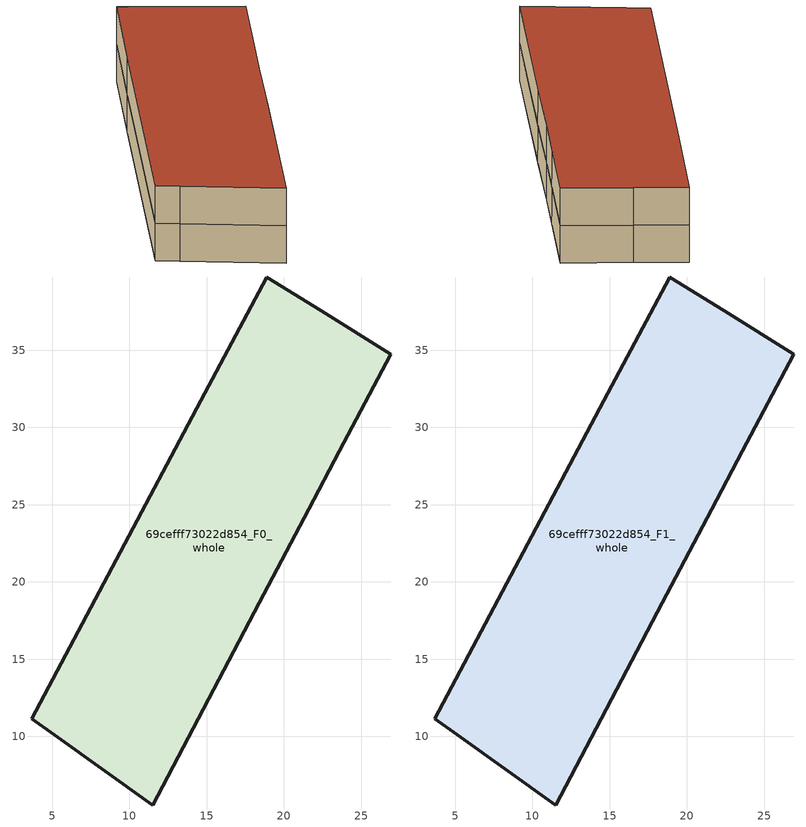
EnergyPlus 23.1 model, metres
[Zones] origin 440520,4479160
69cefff73022d854_F0_whole
 floor ground (EU_floor_Construction): 26.93,34.72 23.6,28.45 21.62,24.72 18.42,18.65 11.52,5.56 5.15,10.1 3.68,11.13 14.63,31.71 18.91,39.74 22.41,37.54 z0
 wall outside (EU_wall_Construction): 18.91,39.74 14.63,31.71 3.68,11.13 5.15,10.1 11.52,5.56 18.42,18.65 21.62,24.72 23.6,28.45 26.93,34.72 22.41,37.54 18.91,39.74 z0:3
69cefff73022d854_F1_whole
 floor to 69cefff73022d854_F0_whole (EU_floor_Construction): 26.93,34.72 23.6,28.45 21.62,24.72 18.42,18.65 11.52,5.56 5.15,10.1 3.68,11.13 14.63,31.71 18.91,39.74 22.41,37.54 z3
 wall outside (EU_wall_Construction): 18.91,39.74 14.63,31.71 3.68,11.13 5.15,10.1 11.52,5.56 18.42,18.65 21.62,24.72 23.6,28.45 26.93,34.72 22.41,37.54 18.91,39.74 z3:6
 roof outside (EU_roof_Construction): 11.52,5.56 18.42,18.65 21.62,24.72 23.6,28.45 26.93,34.72 22.41,37.54 18.91,39.74 14.63,31.71 3.68,11.13 5.15,10.1 z6
[Building]
EU S2 Campaign: North Axis=0; Terrain=City; Solar Distribution=FullExterior
[Site:Location]
Madrid: Latitude=40.5; Longitude=-3.5; Time Zone=1; Elevation=609
[SizingPeriod:WeatherFileDays]
AnnualSizingPeriod: Begin Month=1; Begin Day of Month=1; End Month=12; End Day of Month=31; Day of Week for Start Day=Monday; Use Weather File Daylight Saving Period=No; Use Weather File Rain and Snow Indicators=No
[MATERIAL]
EU_InternalMass_Material: Roughness=MediumRough; Thickness=0.1; Conductivity=1; Density=1800; Specific Heat=900; Thermal Absorptance=0.9; Solar Absorptance=0.7; Visible Absorptance=0.7
[MATERIAL:NOMASS] Roughness=MediumRough; Thermal Absorptance=0.9; Solar Absorptance=0.7; Visible Absorptance=0.7
Name | Thermal Resistance
EU_wall_NoMass | 0.459673
EU_roof_NoMass | 0.495815
EU_floor_NoMass | 0.788942
[CONSTRUCTION]
EU_wall_Construction: EU_wall_NoMass
EU_roof_Construction: EU_roof_NoMass
EU_floor_Construction: EU_floor_NoMass
EU_InternalMass_Construction: EU_InternalMass_Material
[ZONE] Type=1; Multiplier=1; Ceiling Height=autocalculate; Volume=929.418; Floor Area=autocalculate; Part of Total Floor Area=Yes
69cefff73022d854_F0_whole; 69cefff73022d854_F1_whole
[INTERNALMASS] Construction=EU_InternalMass_Construction; Surface Area=309.806
Name | Zone or ZoneList
69cefff73022d854_F0_whole_EU_InternalMass | 69cefff73022d854_F0_whole
69cefff73022d854_F1_whole_EU_InternalMass | 69cefff73022d854_F1_whole
[OTHEREQUIPMENT] Fuel Type=Electricity; Design Level Calculation Method=Watts/Area; Power per Zone Floor Area=1; Fraction Latent=0; Fraction Radiant=0; Fraction Lost=0; Carbon Dioxide Generation Rate=0; EndUse Subcategory=EU_Step8_InternalGains
Name | Zone or ZoneList or Space or SpaceList | Schedule
EU_Step8_InternalGain_69cefff73022d854_F0_whole_f000 | 69cefff73022d854_F0_whole | EU_Step8_GainSchedule_69cefff73022d854_F0_whole_f000
EU_Step8_InternalGain_69cefff73022d854_F1_whole_f000 | 69cefff73022d854_F1_whole | EU_Step8_GainSchedule_69cefff73022d854_F1_whole_f000
[ZONEVENTILATION:DESIGNFLOWRATE] Schedule=EU_AlwaysOn; Design Flow Rate Calculation Method=AirChanges/Hour; Air Changes per Hour=0.719161; Ventilation Type=Natural; Fan Pressure Rise=0; Fan Total Efficiency=1; Constant Term Coefficient=1; Temperature Term Coefficient=0; Velocity Term Coefficient=0; Velocity Squared Term Coefficient=0; Minimum Indoor Temperature=-100; Maximum Indoor Temperature=100; Delta Temperature=-100; Minimum Outdoor Temperature=-100; Maximum Outdoor Temperature=100; Maximum Wind Speed=40
Name | Zone or ZoneList or Space or SpaceList
EU_ConstantAir_69cefff73022d854_F0_whole | 69cefff73022d854_F0_whole
EU_ConstantAir_69cefff73022d854_F1_whole | 69cefff73022d854_F1_whole
[HVACTEMPLATE:THERMOSTAT] Constant Heating Setpoint=20; Constant Cooling Setpoint=50
EU_HeatOnly_69cefff73022d854_F0_whole; EU_HeatOnly_69cefff73022d854_F1_whole
[HVACTEMPLATE:ZONE:IDEALLOADSAIRSYSTEM] System Availability Schedule=EU_AlwaysOn; Maximum Heating Supply Air Temperature=50; Minimum Cooling Supply Air Temperature=13; Maximum Heating Supply Air Humidity Ratio=0.0156; Minimum Cooling Supply Air Humidity Ratio=0.0077; Heating Limit=NoLimit; Cooling Limit=NoLimit; Heating Availability Schedule=EU_AlwaysOn; Cooling Availability Schedule=EU_CoolingOff; Dehumidification Control Type=ConstantSensibleHeatRatio; Cooling Sensible Heat Ratio=0.7; Dehumidification Setpoint=60; Humidification Control Type=None; Humidification Setpoint=30; Outdoor Air Method=None; Outdoor Air Flow Rate per Person=0.00944; Outdoor Air Flow Rate per Zone Floor Area=0; Outdoor Air Flow Rate per Zone=0; Demand Controlled Ventilation Type=None; Outdoor Air Economizer Type=NoEconomizer; Heat Recovery Type=None; Sensible Heat Recovery Effectiveness=0.7; Latent Heat Recovery Effectiveness=0.65
Name | Template Thermostat
69cefff73022d854_F0_whole | EU_HeatOnly_69cefff73022d854_F0_whole
69cefff73022d854_F1_whole | EU_HeatOnly_69cefff73022d854_F1_whole
[SIZING:ZONE] Zone Cooling Design Supply Air Temperature Input Method=SupplyAirTemperature; Zone Cooling Design Supply Air Temperature=13; Zone Heating Design Supply Air Temperature Input Method=SupplyAirTemperature; Zone Heating Design Supply Air Temperature=50; Zone Cooling Design Supply Air Humidity Ratio=0.008; Zone Heating Design Supply Air Humidity Ratio=0.008; Cooling Design Air Flow Method=DesignDay; Cooling Design Air Flow Rate=0; Cooling Minimum Air Flow per Zone Floor Area=0.000762; Cooling Minimum Air Flow=0; Cooling Minimum Air Flow Fraction=0.2; Heating Design Air Flow Method=DesignDay; Heating Design Air Flow Rate=0; Heating Maximum Air Flow per Zone Floor Area=0.002032; Heating Maximum Air Flow=0.141576; Heating Maximum Air Flow Fraction=0.3; Account for Dedicated Outdoor Air System=No; Dedicated Outdoor Air System Control Strategy=NeutralSupplyAir; Dedicated Outdoor Air Low Setpoint Temperature for Design=autosize; Dedicated Outdoor Air High Setpoint Temperature for Design=autosize; Zone Load Sizing Method=Sensible Load Only No Latent Load; Zone Latent Cooling Design Supply Air Humidity Ratio Input Method=HumidityRatioDifference; Zone Cooling Design Supply Air Humidity Ratio Difference=0.005; Zone Latent Heating Design Supply Air Humidity Ratio Input Method=HumidityRatioDifference; Zone Humidification Design Supply Air Humidity Ratio Difference=0.005
69cefff73022d854_F0_whole; 69cefff73022d854_F1_whole
[SCHEDULE:CONSTANT]
Name | Hourly Value
EU_AlwaysOn | 1
EU_CoolingOff | 0
[SCHEDULE:FILE] Column Number=1; Rows to Skip at Top=0; Number of Hours of Data=8760; Column Separator=Comma; Interpolate to Timestep=No; Minutes per Item=60; Adjust Schedule for Daylight Savings=Yes
Name | File
EU_Step8_GainSchedule_69cefff73022d854_F0_whole_f000 | C:\Users\o_iseri\Desktop\OpenUBEM\openubem\outputs\eu_evidence\EU-11\ES-MAD-BERRUGUETE\idfs\69cefff73022d854\69cefff73022d854_F0_whole_f000_gain.csv
EU_Step8_GainSchedule_69cefff73022d854_F1_whole_f000 | C:\Users\o_iseri\Desktop\OpenUBEM\openubem\outputs\eu_evidence\EU-11\ES-MAD-BERRUGUETE\idfs\69cefff73022d854\69cefff73022d854_F1_whole_f000_gain.csv
